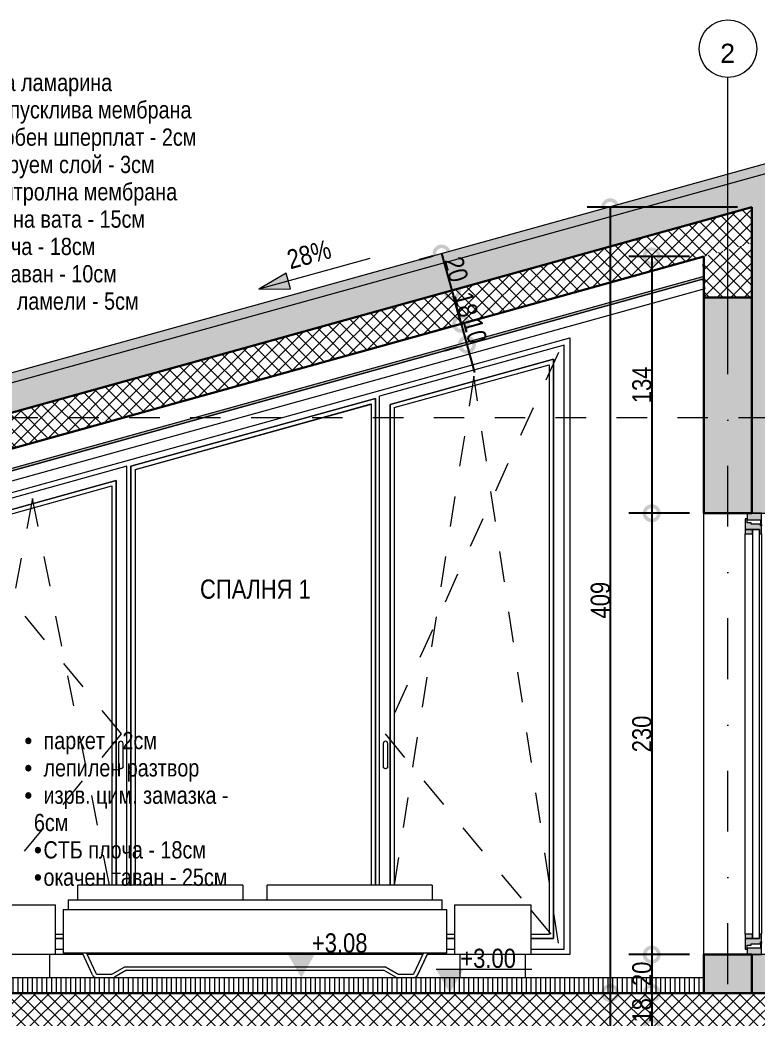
# Model space of a CAD drawing. Header units: centimetres. Extents: x 0 to 25250, y 0 to 2250.
# Drawn here: x 9672 to 10056, y 587 to 1107 of the extents above; entities that cross this region are included whole.
import ezdxf

# ---------------------------------------------------------------- set-up
doc = ezdxf.new("R2010")
doc.units = ezdxf.units.CM
for name, pattern in [('17-View-1$0$Dash', [31.75, 15.875, -15.875]), ('20-View-2$0$Dash', [31.75, 15.875, -15.875]), ('20-View-2$0$Dash dot', [79.375, 31.75, -23.8125, 0, -23.8125])]:
    doc.linetypes.add(name, pattern=pattern)
for name, color, linetype, lineweight in [('A-ANNO-DIMS', 7, 'Continuous', 9), ('A-ANNO-NOTE', 7, 'Continuous', 9), ('A-AREA-IDEN', 7, 'Continuous', 9), ('A-CLNG', 7, 'Continuous', 15), ('A-CLNG-PATT', 7, 'Continuous', 15), ('A-DETL', 7, 'Continuous', 9), ('A-FLOR-FNSH', 7, 'Continuous', 9), ('A-FLOR-LEVL', 7, 'Continuous', 9), ('A-FLOR-PATT', 7, 'Continuous', 9), ('A-GLAZ', 7, 'Continuous', 5), ('A-GLAZ-CWMG', 7, 'Continuous', 9), ('A-GLAZ-HDLN', 7, '17-View-1$0$Dash', 5), ('A-ROOF', 7, 'Continuous', 9), ('A-ROOF-FNSH', 7, 'Continuous', 9), ('A-ROOF-PATT', 7, 'Continuous', 9), ('A-WALL', 7, 'Continuous', 9), ('A-WALL-PATT', 7, 'Continuous', 9), ('G-ANNO-DIMS', 7, 'Continuous', 9), ('G-ANNO-TEXT', 7, 'Continuous', 9), ('I-FURN', 7, 'Continuous', 9), ('S-BEAM', 7, 'Continuous', 9), ('S-GRID', 7, 'Continuous', 9), ('S-GRID-IDEN', 7, 'Continuous', 9)]:
    doc.layers.add(name, color=color, linetype=linetype, lineweight=lineweight)
doc.styles.add('20-View-2$0$Arial', font='arial.ttf', dxfattribs={"height": 10})
doc.styles.add('20-View-2$0$Arial Narrow', font='ARIALN.TTF', dxfattribs={"height": 10})
doc.styles.add('20-View-2$0$Arial Narrow_1', font='ARIALN.TTF', dxfattribs={"height": 10})
doc.styles.add('20-View-2$0$Arial Narrow_2', font='ARIALN.TTF', dxfattribs={"height": 9})
doc.styles.add('20-View-2$0$Arial Narrow_3', font='ARIALN.TTF', dxfattribs={"height": 10})
doc.dimstyles.new('20-View-2$0$TEC_DIM', dxfattribs={"dimscale": 30.48, "dimtxt": 10.23431, "dimasz": 0.492126, "dimexe": 0.393701, "dimexo": 0.246063, "dimgap": 0, "dimtad": 1, "dimdec": 0, "dimzin": 0, "dimdsep": 46, "dimtxsty": '20-View-2$0$Arial Narrow', "dimblk1": '20-View-2$0$_DotSmall', "dimblk2": '20-View-2$0$_DotSmall', "dimsah": 1, "dimcen": 0.09, "dimazin": 0, "dimtfac": 1, "dimtdec": 4, "dimtix": 1, "dimtmove": 0, "dimatfit": 3, "dimfxl": 1, "dimtvp": 1, "dimtolj": 1, "dimtzin": 0, "dimarcsym": 2})
doc.dimstyles.new('20-View-2$0$TEC_DIM_1', dxfattribs={"dimscale": 30.48, "dimtxt": 10.23431, "dimasz": 0.492126, "dimexe": 0.393701, "dimexo": 0.246063, "dimgap": 0, "dimtad": 1, "dimdec": 0, "dimzin": 0, "dimdsep": 46, "dimtxsty": '20-View-2$0$Arial Narrow_3', "dimblk1": '20-View-2$0$_DotSmall', "dimblk2": '20-View-2$0$_DotSmall', "dimsah": 1, "dimcen": 0.09, "dimazin": 0, "dimtfac": 1, "dimtdec": 4, "dimtix": 1, "dimtmove": 0, "dimatfit": 3, "dimfxl": 1, "dimtvp": 1, "dimtolj": 1, "dimtzin": 0, "dimarcsym": 2})
pattern_1 = [(45, (10354.618, 595.541), (-3.535534, 3.535534), []), (135, (10354.618, 595.541), (-3.535534, -3.535534), [])]

# ---------------------------------------------------------------- blocks, each defined once
blk = doc.blocks.new('ЛЕГЛО - ДВОЙНО - 200x200cm-2336722-2-2')
at = {"layer": 'I-FURN', "color": 253, "true_color": 0xaaaaaa}
for p, q in [((443.79, 356.26), (357.76, 356.26)), ((357.76, 353.72), (357.76, 356.26)), ((357.76, 351.18), (357.76, 353.72)), ((443.79, 356.26), (443.79, 353.72)), ((443.79, 353.72), (443.79, 351.18)), ((542.52, 356.26), (456.49, 356.26)), ((456.49, 353.72), (456.49, 356.26)), ((456.49, 351.18), (456.49, 353.72)), ((542.52, 356.26), (542.52, 353.72)), ((542.52, 353.72), (542.52, 351.18)), ((352.68, 348.64), (352.68, 343.56)), ((352.68, 348.64), (355.22, 348.64)), ((355.22, 348.64), (545.06, 348.64)), ((357.76, 348.64), (357.76, 351.18)), ((443.79, 351.18), (443.79, 348.64)), ((456.49, 348.64), (456.49, 351.18)), ((542.52, 351.18), (542.52, 348.64)), ((545.06, 348.64), (547.6, 348.64)), ((547.6, 343.56), (547.6, 348.64)), ((306.14, 346), (346.14, 346)), ((306.14, 346), (306.14, 320)), ((346.14, 320), (346.14, 346)), ((350.14, 343.56), (550.14, 343.56)), ((350.14, 343.56), (350.14, 320.7)), ((550.14, 320.7), (550.14, 343.56)), ((554.14, 346), (594.14, 346)), ((554.14, 346), (554.14, 320)), ((594.14, 320), (594.14, 346)), ((346.14, 320), (306.14, 320)), ((309.14, 308), (309.14, 320)), ((343.14, 308), (343.14, 320)), ((550.14, 320.7), (350.14, 320.7)), ((365.37, 309.47), (360.13, 320.7)), ((362.23, 320.7), (367.1, 310.27)), ((533.16, 310.27), (538.02, 320.7)), ((540.12, 320.7), (534.88, 309.47)), ((534.92, 309.47), (540.15, 320.7)), ((594.14, 320), (554.14, 320)), ((557.14, 308), (557.14, 320)), ((591.14, 308), (591.14, 320)), ((375.85, 309.99), (382.3, 313.71)), ((382.3, 313.71), (517.95, 313.71)), ((517.95, 313.71), (524.4, 309.99)), ((524.44, 309.99), (517.98, 313.71)), ((343.14, 308), (309.14, 308)), ((367.67, 309.9), (375.53, 309.9)), ((375.53, 308), (367.67, 308)), ((382.81, 311.81), (376.8, 308.34)), ((517.44, 311.81), (382.81, 311.81)), ((523.45, 308.34), (517.44, 311.81)), ((524.72, 309.9), (532.58, 309.9)), ((532.58, 308), (524.72, 308)), ((591.14, 308), (557.14, 308))]:
    blk.add_line(p, q, dxfattribs=at)
for centre, radius, start, end in [((367.67, 310.54), 2.54, 205, 270), ((367.67, 310.54), 0.635, 205, 270), ((375.53, 310.54), 0.635, 270, 300), ((375.53, 310.54), 2.54, 270, 300), ((524.72, 310.54), 2.54, 240, 270), ((524.72, 310.54), 0.635, 240, 270), ((524.75, 310.54), 0.635, 240, 255), ((532.58, 310.54), 0.635, 270, 335), ((532.58, 310.54), 2.54, 270, 335), ((532.61, 310.54), 2.54, 270, 335)]:
    blk.add_arc(centre, radius, start, end, dxfattribs=at)
blk = doc.blocks.new('SINGLE - OK - 90x230-2496157-2-2')
at = {"layer": 'A-GLAZ', "true_color": 0xc0c0c0}
h = blk.add_hatch(color=9, dxfattribs=at)
h.paths.add_polyline_path([(706.64, 322.9), (706.64, 324.9), (708.82, 324.9), (708.82, 325.62), (713.59, 325.62), (713.59, 326.6), (714.14, 326.6), (714.14, 330.7), (713.04, 330.7), (713.04, 328.5), (705.64, 328.5), (705.64, 322.9)])
h.paths.add_polyline_path([(713.04, 539.3), (714.14, 539.3), (714.14, 543.4), (713.59, 543.4), (713.59, 544.38), (708.82, 544.38), (708.82, 545.1), (706.64, 545.1), (706.64, 547.1), (705.64, 547.1), (705.64, 541.5), (713.04, 541.5)])
h = blk.add_hatch(color=9, dxfattribs=at)
h.paths.add_polyline_path([(706.64, 320), (714.14, 320), (714.14, 325.9), (713.59, 325.9), (713.59, 323.4), (706.64, 323.4)])
h.paths.add_polyline_path([(713.59, 544.1), (714.14, 544.1), (714.14, 550), (706.64, 550), (706.64, 546.6), (713.59, 546.6)])
h = blk.add_hatch(color=9, dxfattribs=at)
h.paths.add_polyline_path([(705.64, 328.5), (709.44, 328.5), (709.44, 330.7), (705.64, 330.7)])
h.paths.add_polyline_path([(709.44, 539.3), (709.44, 541.5), (705.64, 541.5), (705.64, 539.3)])
at = {"layer": 'A-GLAZ'}
for p, q in [((705.64, 547.1), (705.64, 541.5)), ((706.64, 547.1), (705.64, 547.1)), ((706.64, 550), (706.64, 546.6)), ((714.14, 550), (706.64, 550)), ((706.64, 545.1), (706.64, 547.1)), ((706.64, 546.6), (713.59, 546.6)), ((713.59, 546.6), (713.59, 544.1)), ((714.14, 544.1), (714.14, 550)), ((709.44, 541.5), (705.64, 541.5)), ((705.64, 541.5), (705.64, 539.3)), ((705.64, 541.5), (713.04, 541.5)), ((708.82, 545.1), (706.64, 545.1)), ((708.82, 544.38), (708.82, 545.1)), ((713.59, 544.38), (708.82, 544.38)), ((713.04, 541.5), (709.44, 541.5)), ((709.44, 541.5), (709.44, 328.5)), ((709.44, 539.3), (709.44, 541.5)), ((713.04, 328.5), (713.04, 541.5)), ((713.04, 541.5), (713.04, 539.3)), ((713.59, 543.4), (713.59, 544.38)), ((713.59, 544.1), (714.14, 544.1)), ((714.14, 543.4), (713.59, 543.4)), ((714.14, 544.1), (714.14, 543.4)), ((714.14, 539.3), (714.14, 543.4)), ((705.64, 539.3), (709.44, 539.3)), ((705.64, 330.7), (705.64, 539.3)), ((713.04, 539.3), (714.14, 539.3)), ((714.14, 539.3), (714.14, 330.7)), ((709.44, 330.7), (705.64, 330.7)), ((705.64, 330.7), (705.64, 328.5)), ((705.64, 328.5), (709.44, 328.5)), ((705.64, 328.5), (705.64, 322.9)), ((713.04, 328.5), (705.64, 328.5)), ((709.44, 328.5), (709.44, 330.7)), ((709.44, 328.5), (713.04, 328.5)), ((714.14, 330.7), (713.04, 330.7)), ((713.04, 330.7), (713.04, 328.5)), ((714.14, 326.6), (714.14, 330.7)), ((705.64, 322.9), (706.64, 322.9)), ((706.64, 322.9), (706.64, 324.9)), ((706.64, 324.9), (708.82, 324.9)), ((706.64, 323.4), (706.64, 320)), ((713.59, 323.4), (706.64, 323.4)), ((708.82, 324.9), (708.82, 325.62)), ((708.82, 325.62), (713.59, 325.62)), ((713.59, 325.62), (713.59, 326.6)), ((713.59, 326.6), (714.14, 326.6)), ((714.14, 325.9), (713.59, 325.9)), ((713.59, 325.9), (713.59, 323.4)), ((714.14, 326.6), (714.14, 325.9)), ((714.14, 320), (714.14, 325.9)), ((706.64, 320), (714.14, 320))]:
    blk.add_line(p, q, dxfattribs=at)
blk = doc.blocks.new('TRIPLE - OK_F_OF - T - 15_50-2493722-2-2')
at = {"layer": 'A-GLAZ'}
for p, q in [((611.24, 637.7), (514.94, 611)), ((611.24, 322.9), (611.24, 637.7)), ((605.64, 630.34), (520.54, 606.74)), ((520.54, 606.74), (605.64, 630.34)), ((605.64, 328.5), (605.64, 630.34)), ((605.64, 630.34), (605.64, 328.5)), ((522.74, 605.07), (603.44, 627.45)), ((603.44, 627.45), (603.44, 330.7)), ((512.84, 609.9), (385.44, 574.56)), ((385.44, 574.56), (512.84, 609.9)), ((512.84, 356.26), (512.84, 609.9)), ((512.84, 609.9), (512.84, 356.26)), ((514.94, 356.26), (514.94, 611)), ((387.64, 572.89), (510.64, 607)), ((510.65, 606.69), (387.64, 572.58)), ((510.64, 607), (510.64, 356.26)), ((520.54, 606.74), (520.54, 356.26)), ((520.54, 356.26), (520.54, 606.74)), ((522.74, 605.07), (522.74, 356.26)), ((383.34, 574.5), (287.04, 547.79)), ((383.34, 356.26), (383.34, 574.5)), ((385.44, 574.56), (385.44, 356.26)), ((385.44, 356.26), (385.44, 574.56)), ((387.64, 572.89), (387.64, 356.26)), ((377.74, 567.14), (292.64, 543.54)), ((292.64, 543.54), (377.74, 567.14)), ((377.74, 356.26), (377.74, 567.14)), ((377.74, 567.14), (377.74, 356.26)), ((294.84, 541.86), (375.54, 564.24)), ((375.54, 564.24), (375.54, 356.26)), ((287.04, 322.9), (287.04, 547.79)), ((292.64, 543.54), (292.64, 328.5)), ((292.64, 328.5), (292.64, 543.54)), ((294.84, 541.86), (294.84, 330.7)), ((378.94, 430), (378.94, 417.83)), ((381.34, 417.83), (381.34, 430)), ((516.94, 430), (516.94, 417.83)), ((519.34, 417.83), (519.34, 430)), ((292.64, 328.5), (306.14, 328.5)), ((306.14, 328.5), (292.64, 328.5)), ((294.84, 330.7), (306.14, 330.7)), ((346.14, 330.7), (350.14, 330.7)), ((346.14, 328.5), (350.14, 328.5)), ((350.14, 328.5), (346.14, 328.5)), ((550.14, 330.7), (554.14, 330.7)), ((550.14, 328.5), (554.14, 328.5)), ((554.14, 328.5), (550.14, 328.5)), ((594.14, 330.7), (603.44, 330.7)), ((594.14, 328.5), (605.64, 328.5)), ((605.64, 328.5), (594.14, 328.5)), ((287.04, 322.9), (306.14, 322.9)), ((346.14, 322.9), (350.14, 322.9)), ((550.14, 322.9), (554.14, 322.9)), ((594.14, 322.9), (611.24, 322.9))]:
    blk.add_line(p, q, dxfattribs=at)
at = {"layer": 'A-GLAZ', "flags": 128}
for points in [[(378.94, 417.83), (378.97, 417.68), (379.04, 417.53), (379.15, 417.39), (379.3, 417.27), (379.48, 417.18), (379.68, 417.1), (379.91, 417.06), (380.14, 417.04), (380.38, 417.06), (380.6, 417.1), (380.81, 417.18), (380.99, 417.27), (381.14, 417.39), (381.25, 417.53), (381.32, 417.68), (381.34, 417.83)], [(379.04, 417.53), (378.97, 417.68), (378.94, 417.83)], [(381.34, 417.83), (381.32, 417.68), (381.25, 417.53)], [(516.94, 417.83), (516.97, 417.68), (517.04, 417.53), (517.15, 417.39), (517.3, 417.27), (517.48, 417.18), (517.68, 417.1), (517.91, 417.06), (518.14, 417.04), (518.38, 417.06), (518.6, 417.1), (518.81, 417.18), (518.99, 417.27), (519.14, 417.39), (519.25, 417.53), (519.32, 417.68), (519.34, 417.83)], [(517.04, 417.53), (516.97, 417.68), (516.94, 417.83)], [(519.34, 417.83), (519.32, 417.68), (519.25, 417.53)]]:
    blk.add_lwpolyline(points, dxfattribs=at)
at = {"layer": 'A-GLAZ'}
for centre in [(380.14, 430), (518.14, 430)]:
    blk.add_arc(centre, 1.2, 0, 180, dxfattribs=at)
at = {"layer": 'A-GLAZ-HDLN'}
for p, q in [((608.24, 633.83), (517.94, 435)), ((564.14, 621.53), (522.69, 356.26)), ((608.24, 325.9), (564.14, 621.53)), ((334.14, 557.74), (290.04, 325.9)), ((374.29, 356.26), (334.14, 557.74)), ((289.9, 545.47), (380.34, 435)), ((380.34, 435), (306.68, 346)), ((517.94, 435), (591.61, 346)), ((306.14, 345.35), (290.04, 325.9)), ((594.14, 342.94), (608.24, 325.9))]:
    blk.add_line(p, q, dxfattribs=at)
blk = doc.blocks.new('Structural Framing 4 - Structural Framing 4-2368579-2-2')
at = {"layer": 'S-BEAM'}
h = blk.add_hatch(dxfattribs=at)
h.set_pattern_fill('FP2_21', color=256, style=0, pattern_type=2)
h.set_pattern_definition([(45, (1010.481, 295.661), (-3.535534, 3.535534), []), (135, (1010.481, 295.661), (-3.535534, -3.535534), [])])
h.paths.add_polyline_path([(697.49, 662.47), (709.14, 662.47), (709.14, 690.79), (684.14, 683.86), (684.14, 662.47)])
at = {"layer": 'A-DETL', "color": 7, "lineweight": 30}
for p, q in [((709.14, 662.47), (709.14, 690.79)), ((684.14, 662.47), (709.14, 662.47))]:
    blk.add_line(p, q, dxfattribs=at)
at = {"layer": 'S-BEAM', "lineweight": 30}
blk.add_line((684.14, 683.86), (684.14, 662.47), dxfattribs=at)
blk = doc.blocks.new('Grid - TEC_GRID_CIRCLE-145857-2-2')
at = {"layer": 'S-GRID-IDEN'}
blk.add_circle((696.64, 792.09), 15, dxfattribs=at)
blk = doc.blocks.new('Spot Elevations - ELEVATION_PROJECT-150941-2-2')
at = {"layer": 'A-ANNO-NOTE'}
blk.add_hatch(color=256, dxfattribs=at).paths.add_polyline_path([(1558.35, 312.39), (1572.66, 312.39), (1565.5, 300)])
blk.add_line((1558.35, 312.39), (1608.35, 312.39), dxfattribs=at)
blk = doc.blocks.new('20-View-2$0$_DotSmall')
at = {"color": 0, "linetype": 'ByBlock', "const_width": 0.5}
blk.add_lwpolyline([(-0.0625, 0, 1), (0.0625, 0, 1)], format="xyb", close=True, dxfattribs=at)
blk = doc.blocks.new('*D3025')
at = {"layer": 'A-ANNO-DIMS', "color": 0, "lineweight": -2, "transparency": 16777216}
for p, q in [((10020.78, 983.74), (9989.05, 983.74)), ((10001.05, 983.74), (10001.05, 849.88)), ((10020.78, 849.88), (9989.05, 849.88))]:
    blk.add_line(p, q, dxfattribs=at)
at = {"layer": 'A-ANNO-DIMS', "color": 0, "lineweight": -2, "transparency": 16777216, "xscale": 15, "yscale": 15, "zscale": 15}
for p, rotation in [((10001.05, 983.74), 90), ((10001.05, 849.88), 270)]:
    blk.add_blockref('20-View-2$0$_DotSmall', p, dxfattribs=dict(at, rotation=rotation))
at = {"layer": 'A-ANNO-DIMS', "color": 0, "transparency": 16777216, "insert": (9995.94, 916.81), "char_height": 10, "width": 22.8079, "attachment_point": 5, "rotation": 90, "style": '20-View-2$0$Arial Narrow'}
blk.add_mtext('\\A1;134', dxfattribs=at)
blk = doc.blocks.new('*D3026')
at = {"layer": 'A-ANNO-DIMS', "color": 0, "lineweight": -2, "transparency": 16777216}
for p, q in [((10020.78, 849.88), (9989.05, 849.88)), ((10001.05, 849.88), (10001.05, 619.88)), ((10020.78, 619.88), (9989.05, 619.88))]:
    blk.add_line(p, q, dxfattribs=at)
at = {"layer": 'A-ANNO-DIMS', "color": 0, "lineweight": -2, "transparency": 16777216, "xscale": 15, "yscale": 15, "zscale": 15}
for p, rotation in [((10001.05, 849.88), 90), ((10001.05, 619.88), 270)]:
    blk.add_blockref('20-View-2$0$_DotSmall', p, dxfattribs=dict(at, rotation=rotation))
at = {"layer": 'A-ANNO-DIMS', "color": 0, "transparency": 16777216, "insert": (9995.94, 734.88), "char_height": 10, "width": 22.8079, "attachment_point": 5, "rotation": 90, "style": '20-View-2$0$Arial Narrow'}
blk.add_mtext('\\A1;230', dxfattribs=at)
blk = doc.blocks.new('*D3027')
at = {"layer": 'A-ANNO-DIMS', "color": 0, "lineweight": -2, "transparency": 16777216}
for p, q in [((10020.78, 619.88), (9989.05, 619.88)), ((10001.05, 619.88), (10001.05, 599.88)), ((9996.2, 599.88), (9989.05, 599.88))]:
    blk.add_line(p, q, dxfattribs=at)
at = {"layer": 'A-ANNO-DIMS', "color": 0, "lineweight": -2, "transparency": 16777216, "xscale": 15, "yscale": 15, "zscale": 15}
for p, rotation in [((10001.05, 619.88), 90), ((10001.05, 599.88), 270)]:
    blk.add_blockref('20-View-2$0$_DotSmall', p, dxfattribs=dict(at, rotation=rotation))
at = {"layer": 'A-ANNO-DIMS', "color": 0, "transparency": 16777216, "insert": (9995.94, 609.88), "char_height": 10, "width": 15.2053, "attachment_point": 5, "rotation": 90, "style": '20-View-2$0$Arial Narrow'}
blk.add_mtext('\\A1;20', dxfattribs=at)
blk = doc.blocks.new('*D3028')
at = {"layer": 'A-ANNO-DIMS', "color": 0, "lineweight": -2, "transparency": 16777216}
for p, q in [((9996.2, 599.88), (9989.05, 599.88)), ((10001.05, 599.88), (10001.05, 581.88)), ((9996.2, 581.88), (9989.05, 581.88))]:
    blk.add_line(p, q, dxfattribs=at)
at = {"layer": 'A-ANNO-DIMS', "color": 0, "lineweight": -2, "transparency": 16777216, "xscale": 15, "yscale": 15, "zscale": 15}
for p, rotation in [((10001.05, 599.88), 90), ((10001.05, 581.88), 270)]:
    blk.add_blockref('20-View-2$0$_DotSmall', p, dxfattribs=dict(at, rotation=rotation))
at = {"layer": 'A-ANNO-DIMS', "color": 0, "transparency": 16777216, "insert": (9995.94, 590.88), "char_height": 10, "width": 15.2053, "attachment_point": 5, "rotation": 90, "style": '20-View-2$0$Arial Narrow'}
blk.add_mtext('\\A1;18', dxfattribs=at)
blk = doc.blocks.new('*D3033')
at = {"layer": 'A-ANNO-DIMS', "color": 0, "lineweight": -2, "transparency": 16777216}
for p, q in [((10045.78, 1009.35), (9967.41, 1009.35)), ((9979.41, 1009.35), (9979.41, 599.88)), ((9974.56, 599.88), (9967.41, 599.88))]:
    blk.add_line(p, q, dxfattribs=at)
at = {"layer": 'A-ANNO-DIMS', "color": 0, "lineweight": -2, "transparency": 16777216, "xscale": 15, "yscale": 15, "zscale": 15}
for p, rotation in [((9979.41, 1009.35), 90), ((9979.41, 599.88), 270)]:
    blk.add_blockref('20-View-2$0$_DotSmall', p, dxfattribs=dict(at, rotation=rotation))
at = {"layer": 'A-ANNO-DIMS', "color": 0, "transparency": 16777216, "insert": (9974.3, 804.62), "char_height": 10, "width": 22.8079, "attachment_point": 5, "rotation": 90, "style": '20-View-2$0$Arial Narrow'}
blk.add_mtext('\\A1;409', dxfattribs=at)
blk = doc.blocks.new('*D3034')
at = {"layer": 'A-ANNO-DIMS', "color": 0, "lineweight": -2, "transparency": 16777216}
for p, q in [((9974.56, 599.88), (9967.41, 599.88)), ((9979.41, 599.88), (9979.41, 299.88)), ((9974.56, 299.88), (9967.41, 299.88))]:
    blk.add_line(p, q, dxfattribs=at)
at = {"layer": 'A-ANNO-DIMS', "color": 0, "lineweight": -2, "transparency": 16777216, "xscale": 15, "yscale": 15, "zscale": 15}
for p, rotation in [((9979.41, 599.88), 90), ((9979.41, 299.88), 270)]:
    blk.add_blockref('20-View-2$0$_DotSmall', p, dxfattribs=dict(at, rotation=rotation))
at = {"layer": 'A-ANNO-DIMS', "color": 0, "transparency": 16777216, "insert": (9974.3, 449.88), "char_height": 10, "width": 22.8079, "attachment_point": 5, "rotation": 90, "style": '20-View-2$0$Arial Narrow'}
blk.add_mtext('\\A1;300', dxfattribs=at)
blk = doc.blocks.new('*D3073')
at = {"layer": 'A-ANNO-DIMS', "color": 0, "lineweight": -2, "transparency": 16777216}
for p, q in [((9886.87, 983.96), (9879.98, 982.05)), ((9891.54, 985.25), (9896.89, 965.98)), ((9892.22, 964.68), (9885.33, 962.77))]:
    blk.add_line(p, q, dxfattribs=at)
at = {"layer": 'A-ANNO-DIMS', "color": 0, "lineweight": -2, "transparency": 16777216, "xscale": 15, "yscale": 15, "zscale": 15}
for p, rotation in [((9891.54, 985.25), 105.5), ((9896.89, 965.98), 285.5000000000001)]:
    blk.add_blockref('20-View-2$0$_DotSmall', p, dxfattribs=dict(at, rotation=rotation))
at = {"layer": 'A-ANNO-DIMS', "color": 0, "transparency": 16777216, "insert": (9899.14, 976.98), "char_height": 10, "width": 15.2053, "attachment_point": 5, "rotation": 285.5, "style": '20-View-2$0$Arial Narrow'}
blk.add_mtext('\\A1;20', dxfattribs=at)
blk = doc.blocks.new('*D3074')
at = {"layer": 'A-ANNO-DIMS', "color": 0, "lineweight": -2, "transparency": 16777216}
for p, q in [((9892.22, 964.68), (9885.33, 962.77)), ((9896.89, 965.98), (9901.7, 948.63)), ((9897.03, 947.34), (9890.14, 945.43))]:
    blk.add_line(p, q, dxfattribs=at)
at = {"layer": 'A-ANNO-DIMS', "color": 0, "lineweight": -2, "transparency": 16777216, "xscale": 15, "yscale": 15, "zscale": 15}
for p, rotation in [((9896.89, 965.98), 105.5000000000001), ((9901.7, 948.63), 285.5000000000001)]:
    blk.add_blockref('20-View-2$0$_DotSmall', p, dxfattribs=dict(at, rotation=rotation))
at = {"layer": 'A-ANNO-DIMS', "color": 0, "transparency": 16777216, "insert": (9904.21, 958.67), "char_height": 10, "width": 15.2053, "attachment_point": 5, "rotation": 285.5, "style": '20-View-2$0$Arial Narrow'}
blk.add_mtext('\\A1;18', dxfattribs=at)
blk = doc.blocks.new('*D3075')
at = {"layer": 'A-ANNO-DIMS', "color": 0, "lineweight": -2, "transparency": 16777216}
for p, q in [((9901.7, 948.63), (9897.69, 963.09)), ((9897.03, 947.34), (9890.14, 945.43)), ((9901.7, 948.63), (9904.71, 937.79)), ((9900.03, 936.5), (9893.14, 934.59)), ((9904.71, 937.79), (9908.71, 923.34))]:
    blk.add_line(p, q, dxfattribs=at)
at = {"layer": 'A-ANNO-DIMS', "color": 0, "lineweight": -2, "transparency": 16777216, "xscale": 15, "yscale": 15, "zscale": 15}
for p, rotation in [((9901.7, 948.63), 285.4999999999995), ((9904.71, 937.79), 105.4999999999995)]:
    blk.add_blockref('20-View-2$0$_DotSmall', p, dxfattribs=dict(at, rotation=rotation))
at = {"layer": 'A-ANNO-DIMS', "color": 0, "transparency": 16777216, "insert": (9908.94, 944.81), "char_height": 10, "width": 15.2053, "attachment_point": 5, "rotation": 285.5, "style": '20-View-2$0$Arial Narrow_3'}
blk.add_mtext('\\A1;\u200e10', dxfattribs=at)
blk = doc.blocks.new('Rectangular Mullion - TEC_LAMEL-1726568-2-2')
at = {"layer": 'A-GLAZ-CWMG', "color": 253, "lineweight": 5, "true_color": 0xaaaaaa}
for p, q in [((683.48, 672), (251.48, 552.19)), ((684.81, 667.18), (683.48, 672)), ((252.81, 547.38), (684.81, 667.18)), ((251.48, 552.19), (252.81, 547.38))]:
    blk.add_line(p, q, dxfattribs=at)

msp = doc.modelspace()

# ---------------------------------------------------------------- hatches: boundary and pattern name
at = {"layer": 'A-CLNG-PATT', "true_color": 0xffff80}
msp.add_hatch(color=51, dxfattribs=at).paths.add_polyline_path([(9600.22, 853.36), (10028.28, 972.06), (10028.28, 973.36), (9599.88, 854.57)])
at = {"layer": 'A-FLOR-PATT', "true_color": 0x787878}
h = msp.add_hatch(dxfattribs=at)
h.set_pattern_fill('FP2_17', color=8, angle=-180, style=0, pattern_type=2)
h.set_pattern_definition([(270, (10308.2802, 607.8798), (2.5, -9e-15), [])])
h.paths.add_polyline_path([(10303.78, 599.88), (10683.28, 599.88), (10683.28, 607.88), (10288.28, 607.88), (10288.28, 599.88)])
h.paths.add_polyline_path([(9532.73, 599.88), (10028.28, 599.88), (10028.28, 607.88), (9513.28, 607.88), (9513.28, 599.88)])
h.paths.add_polyline_path([(11098.28, 599.88), (11103.28, 599.88), (11103.28, 607.88), (10708.28, 607.88), (10708.28, 599.88), (11090.25, 599.88)])
at = {"layer": 'A-FLOR-PATT', "true_color": 0xffff80}
msp.add_hatch(color=51, dxfattribs=at).paths.add_polyline_path([(10263.28, 599.88), (10263.28, 607.88), (10053.28, 607.88), (10053.28, 599.88), (10242.1, 599.88)])
at = {"layer": 'A-FLOR-PATT'}
h = msp.add_hatch(dxfattribs=at)
h.set_pattern_fill('FP2_21', color=256, style=0, pattern_type=2)
h.set_pattern_definition(pattern_1)
h.paths.add_polyline_path([(10365.46, 581.88), (11128.28, 581.88), (11128.28, 599.88), (9488.28, 599.88), (9488.28, 581.88), (10350.04, 581.88)])
at = {"layer": 'A-ROOF-PATT', "true_color": 0xc0c0c0}
msp.add_hatch(color=9, dxfattribs=at).paths.add_polyline_path([(9579.74, 893.59), (10073.28, 1030.46), (10073.28, 1035.65), (9578.4, 898.41)])
at = {"layer": 'A-ROOF-PATT', "true_color": 0xffff80}
msp.add_hatch(color=51, dxfattribs=at).paths.add_polyline_path([(9583.48, 879.06), (10068.28, 1013.51), (10068.28, 1029.08), (9579.47, 893.52), (9582.91, 881.12)])
at = {"layer": 'A-ROOF-PATT'}
h = msp.add_hatch(dxfattribs=at)
h.set_pattern_fill('FP2_21', color=256, style=0, pattern_type=2)
h.set_pattern_definition(pattern_1)
h.paths.add_polyline_path([(9588.2, 861.69), (10053.28, 990.67), (10053.28, 1009.35), (9583.39, 879.04)])
at = {"layer": 'A-WALL-PATT', "lineweight": 5, "true_color": 0xffff80}
h = msp.add_hatch(color=51, dxfattribs=at)
h.paths.add_polyline_path([(10053.28, 607.88), (10068.28, 607.88), (10068.28, 619.88), (10053.28, 619.88), (10053.28, 613.88)])
h.paths.add_polyline_path([(10053.28, 849.88), (10068.28, 849.88), (10068.28, 1013.51), (10053.28, 1009.35), (10053.28, 890.15)])
at = {"layer": 'A-WALL-PATT', "true_color": 0x808080}
h = msp.add_hatch(color=8, dxfattribs=at)
h.paths.add_polyline_path([(10041.62, 599.88), (10053.28, 599.88), (10053.28, 619.88), (10028.28, 619.88), (10028.28, 599.88)])
h.paths.add_polyline_path([(10028.28, 849.88), (10053.28, 849.88), (10053.28, 962.35), (10028.28, 962.35), (10028.28, 890.15)])
at = {"layer": 'G-ANNO-DIMS'}
msp.add_hatch(color=256, dxfattribs=at).paths.add_polyline_path([(9796.32, 966.63), (9812.76, 966.77), (9810.48, 974.97)])

# ---------------------------------------------------------------- linework, layer by layer
at = {"layer": 'A-CLNG', "lineweight": 5}
for p, q in [((10027.9, 978.44), (10027.9, 979.73)), ((10028.28, 973.36), (9599.88, 854.57)), ((10028.28, 972.06), (10028.28, 973.36)), ((9600.22, 853.36), (10028.28, 972.06))]:
    msp.add_line(p, q, dxfattribs=at)
at = {"layer": 'A-DETL', "color": 7, "lineweight": 30}
msp.add_line((10053.28, 607.88), (10053.28, 615.88), dxfattribs=at)
at = {"layer": 'A-FLOR-FNSH'}
for p, q in [((9711.81, 607.88), (9687.28, 607.88)), ((9868.86, 607.88), (9719.67, 607.88)), ((9901.28, 607.88), (9876.75, 607.88)), ((10028.28, 607.88), (9935.28, 607.88))]:
    msp.add_line(p, q, dxfattribs=at)
at = {"layer": 'A-FLOR-FNSH', "lineweight": 30}
for p, q in [((10028.28, 599.88), (10028.28, 607.88)), ((10683.28, 599.88), (9488.28, 599.88))]:
    msp.add_line(p, q, dxfattribs=at)
at = {"layer": 'A-FLOR-LEVL', "linetype": '20-View-2$0$Dash'}
for p, q in [((9379.47, 899.88), (11278.33, 899.88)), ((9379.47, 599.88), (11278.33, 599.88))]:
    msp.add_line(p, q, dxfattribs=at)
at = {"layer": 'A-ROOF'}
msp.add_line((10068.28, 1029.08), (9473.28, 864.07), dxfattribs=at)
at = {"layer": 'A-ROOF', "lineweight": 30}
for p, q in [((10053.28, 1009.35), (9583.39, 879.04)), ((10053.28, 990.67), (10053.28, 1009.35)), ((9588.2, 861.69), (10028.28, 983.74))]:
    msp.add_line(p, q, dxfattribs=at)
at = {"layer": 'A-ROOF-FNSH'}
msp.add_line((10073.28, 1035.65), (9578.4, 898.41), dxfattribs=at)
at = {"layer": 'A-WALL'}
for p, q in [((10053.28, 990.67), (10053.28, 962.35)), ((10053.28, 962.35), (10028.28, 962.35)), ((9628.28, 849.88), (9958.28, 941.4)), ((9958.28, 941.4), (9958.28, 619.88)), ((10028.28, 619.88), (10028.28, 849.88)), ((10053.28, 849.88), (10068.28, 849.88)), ((9704.6, 619.88), (9690.28, 619.88)), ((9881.83, 619.88), (9706.7, 619.88)), ((9898.28, 619.88), (9883.97, 619.88)), ((9958.28, 619.88), (9938.28, 619.88)), ((10068.28, 619.88), (10053.28, 619.88))]:
    msp.add_line(p, q, dxfattribs=at)
at = {"layer": 'A-WALL', "lineweight": 30}
for p, q in [((10028.28, 962.35), (10028.28, 849.88)), ((10053.28, 962.35), (10053.28, 849.88)), ((10028.28, 849.88), (10053.28, 849.88)), ((10028.28, 619.88), (10028.28, 607.88)), ((10053.28, 619.88), (10028.28, 619.88)), ((10053.28, 619.88), (10053.28, 615.88)), ((10053.28, 599.88), (10053.28, 607.88))]:
    msp.add_line(p, q, dxfattribs=at)
at = {"layer": 'G-ANNO-DIMS'}
for p, q in [((9854.14, 982.66), (9796.32, 966.63)), ((9810.48, 974.97), (9796.32, 966.63)), ((9812.76, 966.77), (9810.48, 974.97)), ((9796.32, 966.63), (9812.76, 966.77))]:
    msp.add_line(p, q, dxfattribs=at)
at = {"layer": 'S-GRID', "color": 1, "lineweight": 18, "true_color": 0xff0000}
msp.add_line((10040.78, 951.97), (10040.78, 1076.97), dxfattribs=at)
at = {"layer": 'S-GRID', "color": 1, "linetype": '20-View-2$0$Dash dot', "lineweight": 18, "true_color": 0xff0000}
msp.add_line((10040.78, 207.13), (10040.78, 951.97), dxfattribs=at)

# ---------------------------------------------------------------- block references
at = {"layer": 'A-DETL', "color": 7, "lineweight": 30}
msp.add_blockref('Structural Framing 4 - Structural Framing 4-2368579-2-2', (9344.14, 299.88), dxfattribs=at)
at = {"layer": 'A-GLAZ'}
for name in ['TRIPLE - OK_F_OF - T - 15_50-2493722-2-2', 'SINGLE - OK - 90x230-2496157-2-2']:
    msp.add_blockref(name, (9344.14, 299.88), dxfattribs=at)
at = {"layer": 'A-GLAZ-CWMG', "color": 253, "lineweight": 5, "true_color": 0xaaaaaa}
msp.add_blockref('Rectangular Mullion - TEC_LAMEL-1726568-2-2', (9344.14, 299.88), dxfattribs=at)
at = {"layer": 'G-ANNO-DIMS'}
for p in [(8252.88, 307.88), (8330.26, 299.88)]:
    msp.add_blockref('Spot Elevations - ELEVATION_PROJECT-150941-2-2', p, dxfattribs=at)
at = {"layer": 'I-FURN', "color": 253, "true_color": 0xaaaaaa}
msp.add_blockref('ЛЕГЛО - ДВОЙНО - 200x200cm-2336722-2-2', (9344.14, 299.88), dxfattribs=at)
at = {"layer": 'S-GRID-IDEN'}
msp.add_blockref('Grid - TEC_GRID_CIRCLE-145857-2-2', (9344.14, 299.88), dxfattribs=at)

# ---------------------------------------------------------------- texts
at = {"layer": 'A-AREA-IDEN', "insert": (9794.47, 805.23), "char_height": 10, "width": 58.9, "attachment_point": 8, "line_spacing_factor": 0.949189, "style": '20-View-2$0$Arial Narrow_1'}
msp.add_mtext('\\pt63.5,127,190.5,254,317.5,381,444.5,508,571.5,635,698.5,762,825.5,889,952.5,1016,1079.5,1143,1206.5,1270,1333.5,1397,1460.5,1524,1587.5,1651,1714.5,1778,1841.5,1905,1968.5,2032;{\\fArial Narrow|b0|i0|c204|p34;СПАЛНЯ }1', dxfattribs=at)
at = {"layer": 'G-ANNO-DIMS', "insert": (9810.02, 986.6), "char_height": 10, "width": 27.5081, "attachment_point": 1, "rotation": 15.5, "line_spacing_factor": 0.974696, "style": '20-View-2$0$Arial Narrow'}
msp.add_mtext('28%', dxfattribs=at)
at = {"layer": 'G-ANNO-DIMS', "char_height": 10, "width": 34.7536, "attachment_point": 1, "line_spacing_factor": 0.974696, "style": '20-View-2$0$Arial Narrow'}
for s, insert in [('+3.08', (9823.9, 630.97)), ('+3.00', (9901.28, 622.97))]:
    msp.add_mtext(s, dxfattribs=dict(at, insert=insert))
at = {"layer": 'G-ANNO-TEXT', "char_height": 9, "attachment_point": 1, "line_spacing_factor": 0.949189, "style": '20-View-2$0$Arial Narrow_2'}
for s, insert, width in [('\\pi-5.00004,l5.00004,t9.99999,15.00003,19.99998,25.00002,29.99997,35.00001,39.99996,45,50.00004,54.99999,60.00003,64.99998,70.00002,74.99997,80.00001,84.99996,90,95.00004,99.99999,105.00003,109.99998,115.00002,119.99997,125.00001,129.99996,135,140.00004,144.99999,150.00003,154.99998,160.00002;{\\fSymbol|b0|i0|c2|p18;·^I\\fArial Narrow|b0|i0|c204|p34;фалцова ламарина\\P\\fSymbol|b0|i0|c2|p18;·^I\\fArial Narrow|b0|i0|c204|p34;паропропусклива мембрана\\P\\fSymbol|b0|i0|c2|p18;·^I\\fArial Narrow|b0|i0|c204|p34;хидрофобен шперплат }- 2{\\fArial Narrow|b0|i0|c204|p34;см\\P\\fSymbol|b0|i0|c2|p18;·^I\\fArial Narrow|b0|i0|c204|p34;вентилируем слой }- 3{\\fArial Narrow|b0|i0|c204|p34;см\\P\\fSymbol|b0|i0|c2|p18;·^I\\fArial Narrow|b0|i0|c204|p34;паро}-{\\fArial Narrow|b0|i0|c204|p34;контролна мембрана\\P\\fSymbol|b0|i0|c2|p18;·^I\\fArial Narrow|b0|i0|c204|p34;минерална вата }- 15{\\fArial Narrow|b0|i0|c204|p34;см\\P\\fSymbol|b0|i0|c2|p18;·^I\\fArial Narrow|b0|i0|c204|p34;СТБ плоча }- 18{\\fArial Narrow|b0|i0|c204|p34;см\\P\\fSymbol|b0|i0|c2|p18;·^I\\fArial Narrow|b0|i0|c204|p34;окачен таван }- 10{\\fArial Narrow|b0|i0|c204|p34;см\\P\\fSymbol|b0|i0|c2|p18;·^I\\fArial Narrow|b0|i0|c204|p34;дървени ламели }- 5{\\fArial Narrow|b0|i0|c204|p34;см}', (9616.36, 1078.91), 216.6), ('\\pi-5.00004,l5.00004,t9.99999,15.00003,19.99998,25.00002,29.99997,35.00001,39.99996,45,50.00004,54.99999,60.00003,64.99998,70.00002,74.99997,80.00001,84.99996,90,95.00004,99.99999,105.00003,109.99998,115.00002,119.99997,125.00001,129.99996,135,140.00004,144.99999,150.00003,154.99998,160.00002;{\\fSymbol|b0|i0|c2|p18;·^I\\fArial Narrow|b0|i0|c204|p34;паркет }- 2{\\fArial Narrow|b0|i0|c204|p34;см\\P\\fSymbol|b0|i0|c2|p18;·^I\\fArial Narrow|b0|i0|c204|p34;лепилен разтвор \\P\\fSymbol|b0|i0|c2|p18;·^I\\fArial Narrow|b0|i0|c204|p34;изрв}. {\\fArial Narrow|b0|i0|c204|p34;цим}. {\\fArial Narrow|b0|i0|c204|p34;замазка }- \\P\\pi0,t5.00004,9.99999,15.00003,19.99998,25.00002,29.99997,35.00001,39.99996,45,50.00004,54.99999,60.00003,64.99998,70.00002,74.99997,80.00001,84.99996,90,95.00004,99.99999,105.00003,109.99998,115.00002,119.99997,125.00001,129.99996,135,140.00004,144.99999,150.00003,154.99998,160.00002;6{\\fArial Narrow|b0|i0|c204|p34;см \\P\\pi-5.00004,t9.99999,15.00003,19.99998,25.00002,29.99997,35.00001,39.99996,45,50.00004,54.99999,60.00003,64.99998,70.00002,74.99997,80.00001,84.99996,90,95.00004,99.99999,105.00003,109.99998,115.00002,119.99997,125.00001,129.99996,135,140.00004,144.99999,150.00003,154.99998,160.00002;\\fSymbol|b0|i0|c2|p18;·^I\\fArial Narrow|b0|i0|c204|p34;СТБ плоча }- 18{\\fArial Narrow|b0|i0|c204|p34;см\\P\\fSymbol|b0|i0|c2|p18;·^I\\fArial Narrow|b0|i0|c204|p34;окачен таван }- 25{\\fArial Narrow|b0|i0|c204|p34;см}', (9674, 735.96), 123.927)]:
    msp.add_mtext(s, dxfattribs=dict(at, insert=insert, width=width))
at = {"layer": 'S-GRID-IDEN', "insert": (10040.62, 1089.59), "char_height": 10, "width": 8.25, "attachment_point": 5, "line_spacing_factor": 0.936439, "style": '20-View-2$0$Arial'}
msp.add_mtext('\\pt50,100,150,200,250,300,350,400,450,500,550,600,650,700,750,800,850,900,950,1000,1050,1100,1150,1200,1250,1300,1350,1400,1450,1500,1550,1600;2', dxfattribs=at)

# ---------------------------------------------------------------- dimensions: what is measured, and where the dimension line sits
at = {"layer": 'A-ANNO-DIMS'}
for base, p1, p2, angle, override, picture, middle in [((9979.41, 599.88), (10053.28, 1009.35), (9982.06, 599.88), 90, {"dimpost": '<>', "dimfxl": 415.619406}, '*D3033', (9974.3, 804.62)), ((9896.89, 965.98), (9894.1, 985.96), (9899.44, 966.69), 285.5, {"dimpost": '<>', "dimfxl": 20}, '*D3073', (9899.14, 976.98)), ((10001.05, 849.88), (10028.28, 983.74), (10028.28, 849.88), 90, {"dimpost": '<>', "dimfxl": 133.858943}, '*D3025', (9995.94, 916.81)), ((9901.7, 948.63), (9899.44, 966.69), (9904.25, 949.34), 285.5, {"dimpost": '<>', "dimfxl": 18}, '*D3074', (9904.21, 958.67)), ((10001.05, 619.88), (10028.28, 849.88), (10028.28, 619.88), 90, {"dimpost": '<>', "dimfxl": 230}, '*D3026', (9995.94, 734.88)), ((10001.05, 599.88), (10028.28, 619.88), (10003.7, 599.88), 90, {"dimpost": '<>', "dimfxl": 31.688855}, '*D3027', (9995.94, 609.88)), ((9979.41, 299.88), (9982.06, 599.88), (9982.06, 299.88), 90, {"dimpost": '<>', "dimfxl": 300}, '*D3034', (9974.3, 449.88)), ((10001.05, 581.88), (10003.7, 599.88), (10003.7, 581.88), 90, {"dimpost": '<>', "dimfxl": 18}, '*D3028', (9995.94, 590.88))]:
    dim = msp.add_linear_dim(base=base, p1=p1, p2=p2, angle=angle, dimstyle='20-View-2$0$TEC_DIM', override=override, dxfattribs=at)
    dim.commit()
    dim.dimension.update_dxf_attribs({"geometry": picture, "text_midpoint": middle})
dim = msp.add_linear_dim(base=(9904.71, 937.79), p1=(9904.25, 949.34), p2=(9907.26, 938.5), angle=285.5, text='\u200e10', dimstyle='20-View-2$0$TEC_DIM_1', override={"dimpost": '<>', "dimfxl": 11.249922}, dxfattribs=at)
dim.commit()
dim.dimension.update_dxf_attribs({"geometry": '*D3075', "text_midpoint": (9908.94, 944.81)})

doc.saveas('drawing.dxf')
